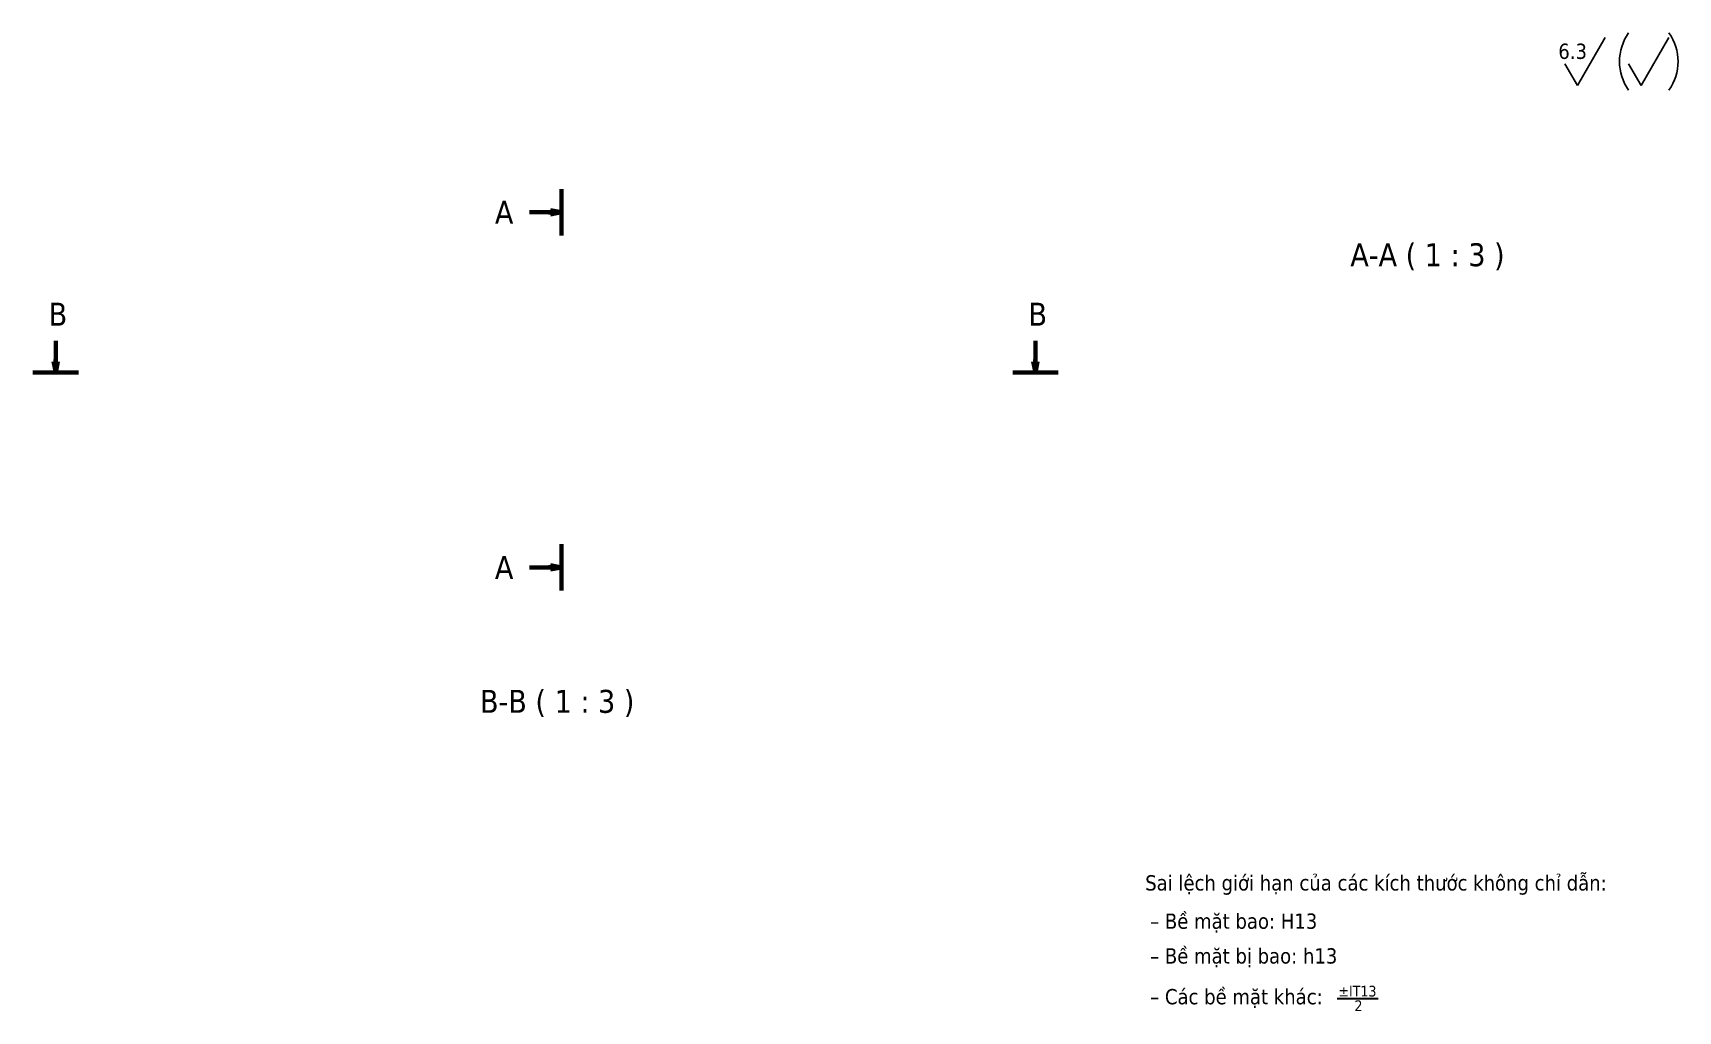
# Paper-space layout 'Sheet' of a CAD drawing. Header units: millimetres. Extents: x 25 to 402, y 54 to 278.
import ezdxf

# ---------------------------------------------------------------- set-up
doc = ezdxf.new("R2010")
doc.units = ezdxf.units.MM
doc.linetypes.add('Chain', pattern=[13.68, 9.12, -1.14, 2.28, -1.14])
doc.layers.add('Section Line (ISO)', color=7, linetype='Chain', lineweight=70)
doc.layers.add('Symbol (ISO)', color=7, linetype='Continuous', lineweight=25)

psp = doc.layouts.new('Sheet')

# ---------------------------------------------------------------- hatches: boundary and pattern name
at = {"layer": 'Section Line (ISO)', "linetype": 'Continuous'}
for points in [[(143.94, 236.53), (146.44, 237.03), (143.94, 237.53)], [(30.08, 202.84), (30.58, 200.34), (31.08, 202.84)], [(254.55, 202.84), (255.05, 200.34), (255.55, 202.84)], [(143.94, 155.23), (146.44, 155.73), (143.94, 156.23)]]:
    psp.add_hatch(color=256, dxfattribs=at).paths.add_polyline_path(points)

# ---------------------------------------------------------------- linework, layer by layer
at = {"layer": 'Section Line (ISO)', "linetype": 'Continuous', "lineweight": 140}
for p, q in [((146.44, 242.36), (146.44, 231.7)), ((25.36, 200.34), (35.79, 200.34)), ((249.84, 200.34), (260.27, 200.34)), ((146.44, 161.06), (146.44, 150.4))]:
    psp.add_line(p, q, dxfattribs=at)
at = {"layer": 'Section Line (ISO)', "linetype": 'Continuous'}
for p, q in [((143.94, 237.53), (143.94, 236.53)), ((146.44, 237.03), (143.94, 237.53)), ((139.13, 237.03), (143.94, 237.03)), ((143.94, 236.53), (146.44, 237.03)), ((143.94, 237.03), (146.44, 237.03)), ((30.58, 207.57), (30.58, 202.84)), ((255.05, 207.57), (255.05, 202.84)), ((31.08, 202.84), (30.08, 202.84)), ((30.08, 202.84), (30.58, 200.34)), ((30.58, 200.34), (31.08, 202.84)), ((30.58, 202.84), (30.58, 200.34)), ((255.55, 202.84), (254.55, 202.84)), ((254.55, 202.84), (255.05, 200.34)), ((255.05, 200.34), (255.55, 202.84)), ((255.05, 202.84), (255.05, 200.34)), ((139.13, 155.73), (143.94, 155.73)), ((143.94, 156.23), (143.94, 155.23)), ((146.44, 155.73), (143.94, 156.23)), ((143.94, 155.23), (146.44, 155.73)), ((143.94, 155.73), (146.44, 155.73))]:
    psp.add_line(p, q, dxfattribs=at)
at = {"layer": 'Symbol (ISO)'}
for p, q in [((379.25, 266.06), (385.6, 277.06)), ((393.82, 266.06), (400.17, 277.06)), ((376.36, 271.06), (379.25, 266.06)), ((390.94, 271.06), (393.82, 266.06))]:
    psp.add_line(p, q, dxfattribs=at)
at = {"layer": 'Symbol (ISO)', "linetype": 'Continuous', "lineweight": 35}
psp.add_line((324.2, 56.98), (333.55, 56.98), dxfattribs=at)
at = {"layer": 'Symbol (ISO)'}
for centre, start, end in [((400.1, 271.56), 144.4472, 215.5528), ((391.01, 271.56), 324.4472, 35.5528)]:
    psp.add_arc(centre, 11.26, start, end, dxfattribs=at)

# ---------------------------------------------------------------- texts
at = {"layer": 'Section Line (ISO)', "char_height": 5.25, "attachment_point": 1}
for s, insert in [('\\fTahoma|b0|i0;\\W1.;A', (131.2, 239.66)), ('\\fTahoma|b0|i0;\\W1.;B', (28.97, 216.32)), ('\\fTahoma|b0|i0;\\W1.;B', (253.45, 216.32)), ('\\fTahoma|b0|i0;\\W1.;A', (131.2, 158.35))]:
    psp.add_mtext(s, dxfattribs=dict(at, insert=insert))
at = {"layer": 'Symbol (ISO)', "attachment_point": 1}
for s, insert, char_height in [('\\fTahoma|b0|i0;\\W1.;6.3', (374.83, 275.66), 3.5), ('\\fTahoma|b0|i0;\\W1.;A-A ( 1 : 3 )', (327.18, 229.94), 5.25), ('\\fTahoma|b0|i0;\\W1.;B-B ( 1 : 3 )', (127.78, 127.67), 5.25), ('\\fTahoma|b0|i0;\\W1.;Sai lệch giới hạn của các kích thước không chỉ dẫn:', (280.19, 85.23), 3.5), ('\\fTahoma|b0|i0;\\W1.; – Bề mặt bao: H13', (280.01, 76.46), 3.5), ('\\fTahoma|b0|i0;\\W1.; – Bề mặt bị bao: h13', (280.01, 68.5), 3.5), ('\\fTahoma|b0|i0;\\W1.; – Các bề mặt khác: ', (280.01, 59.17), 3.5), ('\\fTahoma|b0|i0;\\W1.;±IT13', (324.46, 59.91), 2.45), ('\\fTahoma|b0|i0;\\W1.;2', (328.13, 56.57), 2.45)]:
    psp.add_mtext(s, dxfattribs=dict(at, insert=insert, char_height=char_height))

doc.saveas('drawing.dxf')
